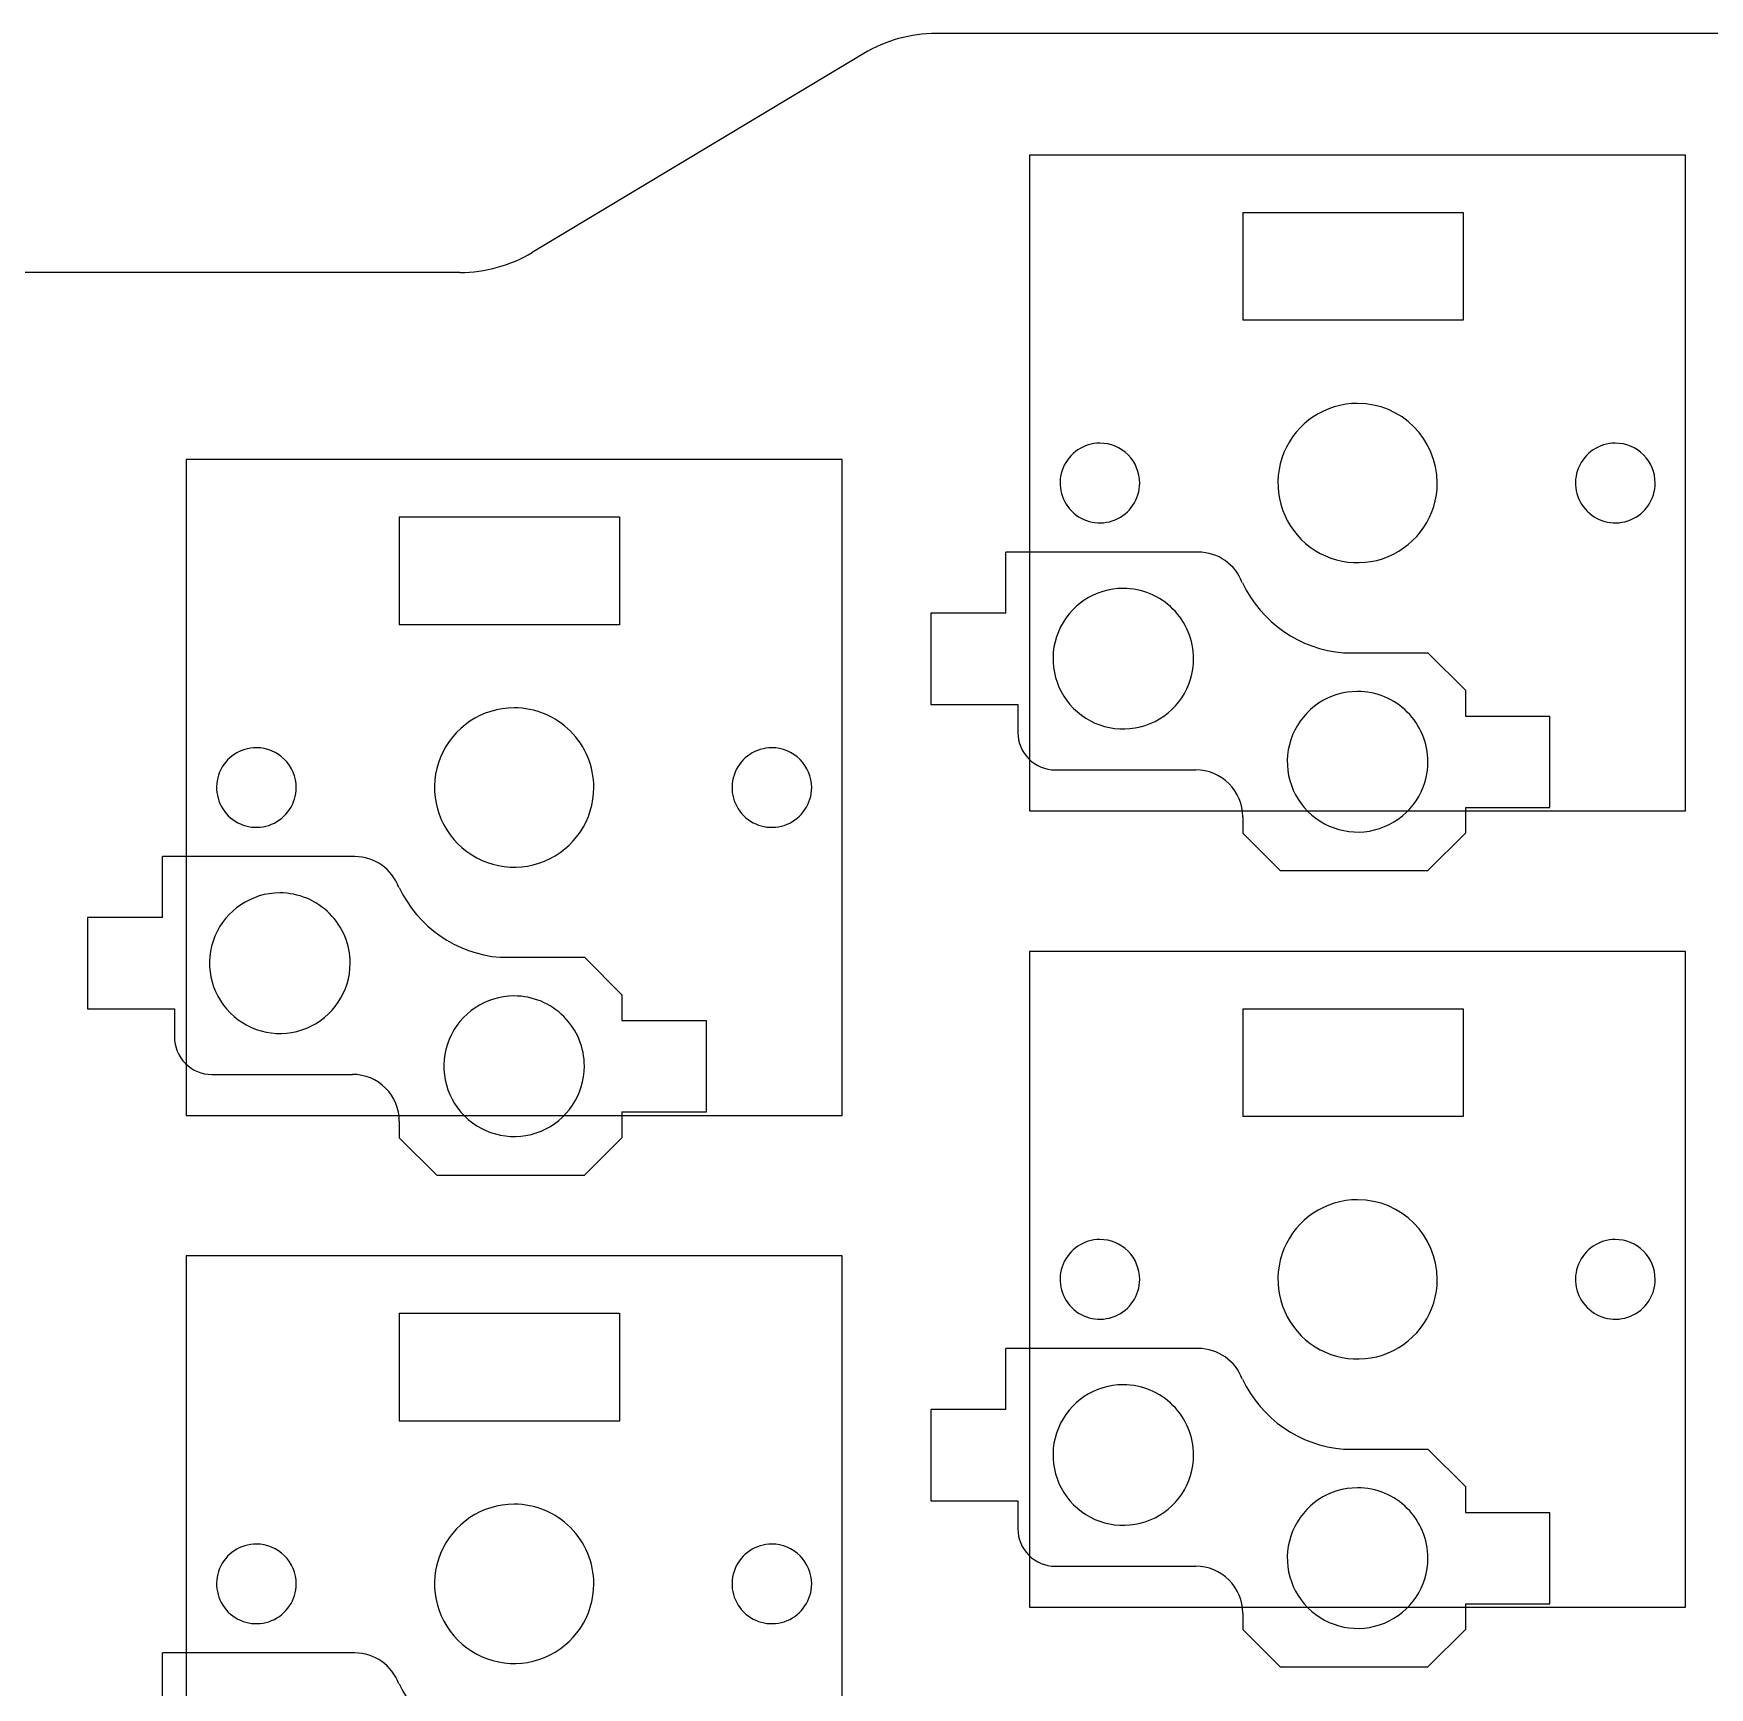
# Model space of a CAD drawing. Header units: millimetres. Extents: x 0 to 277, y 107 to 297.
# Drawn here: x 169.68 to 205.45, y 220.61 to 255.91 of the extents above; entities that cross this region are included whole.
import ezdxf

# ---------------------------------------------------------------- set-up
doc = ezdxf.new("R2010")
doc.units = ezdxf.units.MM
doc.layers.add('Layer_1', color=7, linetype='CONTINUOUS')

msp = doc.modelspace()

# ---------------------------------------------------------------- linework, layer by layer
at = {"layer": 'Layer_1', "color": 7}
for points in [[(205.9552, 255.9141), (188.9423, 255.9141)], [(187.3988, 255.4866), (180.3239, 251.2415)], [(195.4857, 252.0928), (195.4857, 249.7928)], [(195.4857, 252.0928), (200.1857, 252.0928), (200.1857, 249.7928), (195.4857, 249.7928)], [(178.7804, 250.814), (131.2044, 250.814)], [(177.4857, 245.5928), (177.4857, 243.2928)], [(177.4857, 245.5928), (182.1857, 245.5928), (182.1857, 243.2928), (177.4857, 243.2928)], [(190.4317, 244.1428), (190.4317, 244.8428)], [(194.5357, 244.8428), (190.4317, 244.8428)], [(190.4317, 243.5428), (190.4317, 244.1428)], [(188.8317, 243.5428), (188.8317, 241.5928), (190.6857, 241.5928)], [(190.4317, 243.5428), (188.8317, 243.5428)], [(197.6357, 242.6928), (199.4357, 242.6928)], [(200.2357, 241.8928), (199.4357, 242.6928)], [(200.2357, 241.8928), (200.2357, 241.3428), (202.0397, 241.3428)], [(190.6857, 241.5928), (190.6857, 240.9928)], [(200.2357, 239.3928), (202.0397, 239.3928), (202.0397, 241.3428)], [(191.4857, 240.1928), (194.4857, 240.1928)], [(200.2357, 239.3928), (200.2357, 238.8428)], [(195.4857, 239.1928), (195.4857, 238.8428)], [(196.2857, 238.0428), (195.4857, 238.8428)], [(199.4357, 238.0428), (200.2357, 238.8428)], [(172.4317, 237.6428), (172.4317, 238.3428)], [(176.5357, 238.3428), (172.4317, 238.3428)], [(196.2857, 238.0428), (199.4357, 238.0428)], [(172.4317, 237.0428), (172.4317, 237.6428)], [(170.8317, 237.0428), (170.8317, 235.0928), (172.6857, 235.0928)], [(172.4317, 237.0428), (170.8317, 237.0428)], [(179.6357, 236.1928), (181.4357, 236.1928)], [(182.2357, 235.3928), (181.4357, 236.1928)], [(182.2357, 235.3928), (182.2357, 234.8428), (184.0397, 234.8428)], [(172.6857, 235.0928), (172.6857, 234.4928)], [(195.4857, 235.0928), (195.4857, 232.7928)], [(195.4857, 235.0928), (200.1857, 235.0928), (200.1857, 232.7928), (195.4857, 232.7928)], [(182.2357, 232.8928), (184.0397, 232.8928), (184.0397, 234.8428)], [(173.4857, 233.6928), (176.4857, 233.6928)], [(182.2357, 232.8928), (182.2357, 232.3428)], [(177.4857, 232.6928), (177.4857, 232.3428)], [(178.2857, 231.5428), (177.4857, 232.3428)], [(181.4357, 231.5428), (182.2357, 232.3428)], [(178.2857, 231.5428), (181.4357, 231.5428)], [(177.4857, 228.5928), (177.4857, 226.2928)], [(177.4857, 228.5928), (182.1857, 228.5928), (182.1857, 226.2928), (177.4857, 226.2928)], [(190.4317, 227.1428), (190.4317, 227.8428)], [(194.5357, 227.8428), (190.4317, 227.8428)], [(190.4317, 226.5428), (190.4317, 227.1428)], [(188.8317, 226.5428), (188.8317, 224.5928), (190.6857, 224.5928)], [(190.4317, 226.5428), (188.8317, 226.5428)], [(197.6357, 225.6928), (199.4357, 225.6928)], [(200.2357, 224.8928), (199.4357, 225.6928)], [(200.2357, 224.8928), (200.2357, 224.3428), (202.0397, 224.3428)], [(190.6857, 224.5928), (190.6857, 223.9928)], [(200.2357, 222.3928), (202.0397, 222.3928), (202.0397, 224.3428)], [(191.4857, 223.1928), (194.4857, 223.1928)], [(195.4857, 222.1928), (195.4857, 221.8428)], [(200.2357, 222.3928), (200.2357, 221.8428)], [(196.2857, 221.0428), (195.4857, 221.8428)], [(199.4357, 221.0428), (200.2357, 221.8428)], [(172.4317, 220.6428), (172.4317, 221.3428)], [(176.5357, 221.3428), (172.4317, 221.3428)], [(196.2857, 221.0428), (199.4357, 221.0428)], [(172.4317, 220.0428), (172.4317, 220.6428)]]:
    msp.add_lwpolyline(points, dxfattribs=at)
for points in [[(204.9357, 253.3178), (190.9357, 253.3178), (190.9357, 239.3178), (204.9357, 239.3178)], [(197.9357, 248.017799)], [(197.9357, 248.017799)], [(197.9357, 248.017799)], [(192.4357, 247.167799)], [(192.4357, 247.167799)], [(192.4357, 247.167799)], [(203.4357, 247.167799)], [(203.4357, 247.167799)], [(203.4357, 247.167799)], [(186.9357, 246.8178), (172.9357, 246.8178), (172.9357, 232.8178), (186.9357, 232.8178)], [(192.9357, 244.067799)], [(192.9357, 244.067799)], [(192.9357, 244.067799)], [(197.9357, 241.867802)], [(197.9357, 241.867802)], [(197.9357, 241.867802)], [(179.9357, 241.517799)], [(179.9357, 241.517799)], [(179.9357, 241.517799)], [(174.4357, 240.667799)], [(174.4357, 240.667799)], [(174.4357, 240.667799)], [(185.4357, 240.667799)], [(185.4357, 240.667799)], [(185.4357, 240.667799)], [(174.9357, 237.567799)], [(174.9357, 237.567799)], [(174.9357, 237.567799)], [(204.9357, 236.3178), (190.9357, 236.3178), (190.9357, 222.3178), (204.9357, 222.3178)], [(179.9357, 235.367802)], [(179.9357, 235.367802)], [(179.9357, 235.367802)], [(197.9357, 231.017799)], [(197.9357, 231.017799)], [(197.9357, 231.017799)], [(192.4357, 230.167799)], [(192.4357, 230.167799)], [(192.4357, 230.167799)], [(203.4357, 230.167799)], [(203.4357, 230.167799)], [(203.4357, 230.167799)], [(186.9357, 229.8178), (172.9357, 229.8178), (172.9357, 215.8178), (186.9357, 215.8178)], [(192.9357, 227.067799)], [(192.9357, 227.067799)], [(192.9357, 227.067799)], [(197.9357, 224.867802)], [(197.9357, 224.867802)], [(197.9357, 224.867802)], [(179.9357, 224.517799)], [(179.9357, 224.517799)], [(179.9357, 224.517799)], [(174.4357, 223.667799)], [(174.4357, 223.667799)], [(174.4357, 223.667799)], [(185.4357, 223.667799)], [(185.4357, 223.667799)], [(185.4357, 223.667799)]]:
    msp.add_lwpolyline(points, close=True, dxfattribs=at)
for points in [[(188.9423, 255.9141), (188.398566, 255.914109), (187.865052, 255.766343), (187.3988, 255.4866)], [(178.7804, 250.814), (179.324134, 250.813991), (179.857648, 250.961757), (180.3239, 251.2415)], [(197.9357, 248.017799), (197.248114, 248.017799), (196.628232, 247.603607), (196.365105, 246.968361)], [(197.9357, 248.017799), (197.248114, 248.017799), (196.628232, 247.603607), (196.365105, 246.968361)], [(197.9357, 248.017799), (197.248114, 248.017799), (196.628232, 247.603607), (196.365105, 246.968361)], [(199.6357, 246.317799), (199.6357, 247.256683), (198.874584, 248.017799), (197.9357, 248.017799)], [(199.6357, 246.317799), (199.6357, 247.256683), (198.874584, 248.017799), (197.9357, 248.017799)], [(199.6357, 246.317799), (199.6357, 247.256683), (198.874584, 248.017799), (197.9357, 248.017799)], [(192.4357, 247.167799), (192.091907, 247.167799), (191.781966, 246.960703), (191.650402, 246.64308)], [(192.4357, 247.167799), (192.091907, 247.167799), (191.781966, 246.960703), (191.650402, 246.64308)], [(192.4357, 247.167799), (192.091907, 247.167799), (191.781966, 246.960703), (191.650402, 246.64308)], [(193.036741, 246.91884), (192.877335, 247.078246), (192.661134, 247.167799), (192.4357, 247.167799)], [(193.036741, 246.91884), (192.877335, 247.078246), (192.661134, 247.167799), (192.4357, 247.167799)], [(193.036741, 246.91884), (192.877335, 247.078246), (192.661134, 247.167799), (192.4357, 247.167799)], [(203.4357, 247.167799), (203.091907, 247.167799), (202.781966, 246.960703), (202.650402, 246.64308)], [(203.4357, 247.167799), (203.091907, 247.167799), (202.781966, 246.960703), (202.650402, 246.64308)], [(203.4357, 247.167799), (203.091907, 247.167799), (202.781966, 246.960703), (202.650402, 246.64308)], [(204.036741, 246.91884), (203.877335, 247.078246), (203.661134, 247.167799), (203.4357, 247.167799)], [(204.036741, 246.91884), (203.877335, 247.078246), (203.661134, 247.167799), (203.4357, 247.167799)], [(204.036741, 246.91884), (203.877335, 247.078246), (203.661134, 247.167799), (203.4357, 247.167799)], [(193.2857, 246.317799), (193.2857, 246.543233), (193.196147, 246.759434), (193.036741, 246.91884)], [(193.2857, 246.317799), (193.2857, 246.543233), (193.196147, 246.759434), (193.036741, 246.91884)], [(193.2857, 246.317799), (193.2857, 246.543233), (193.196147, 246.759434), (193.036741, 246.91884)], [(196.365105, 246.968361), (196.101977, 246.333114), (196.247422, 245.601914), (196.733618, 245.115717)], [(196.365105, 246.968361), (196.101977, 246.333114), (196.247422, 245.601914), (196.733618, 245.115717)], [(196.365105, 246.968361), (196.101977, 246.333114), (196.247422, 245.601914), (196.733618, 245.115717)], [(204.2857, 246.317799), (204.2857, 246.543233), (204.196147, 246.759434), (204.036741, 246.91884)], [(204.2857, 246.317799), (204.2857, 246.543233), (204.196147, 246.759434), (204.036741, 246.91884)], [(204.2857, 246.317799), (204.2857, 246.543233), (204.196147, 246.759434), (204.036741, 246.91884)], [(191.650402, 246.64308), (191.518839, 246.325457), (191.591561, 245.959857), (191.834659, 245.716758)], [(191.650402, 246.64308), (191.518839, 246.325457), (191.591561, 245.959857), (191.834659, 245.716758)], [(191.650402, 246.64308), (191.518839, 246.325457), (191.591561, 245.959857), (191.834659, 245.716758)], [(202.650402, 246.64308), (202.518839, 246.325457), (202.591561, 245.959857), (202.834659, 245.716758)], [(202.650402, 246.64308), (202.518839, 246.325457), (202.591561, 245.959857), (202.834659, 245.716758)], [(202.650402, 246.64308), (202.518839, 246.325457), (202.591561, 245.959857), (202.834659, 245.716758)], [(192.760981, 245.532501), (193.078604, 245.664065), (193.2857, 245.974006), (193.2857, 246.317799)], [(192.760981, 245.532501), (193.078604, 245.664065), (193.2857, 245.974006), (193.2857, 246.317799)], [(192.760981, 245.532501), (193.078604, 245.664065), (193.2857, 245.974006), (193.2857, 246.317799)], [(198.586262, 244.747204), (199.221508, 245.010331), (199.6357, 245.630213), (199.6357, 246.317799)], [(198.586262, 244.747204), (199.221508, 245.010331), (199.6357, 245.630213), (199.6357, 246.317799)], [(198.586262, 244.747204), (199.221508, 245.010331), (199.6357, 245.630213), (199.6357, 246.317799)], [(203.760981, 245.532501), (204.078604, 245.664065), (204.2857, 245.974006), (204.2857, 246.317799)], [(203.760981, 245.532501), (204.078604, 245.664065), (204.2857, 245.974006), (204.2857, 246.317799)], [(203.760981, 245.532501), (204.078604, 245.664065), (204.2857, 245.974006), (204.2857, 246.317799)], [(191.834659, 245.716758), (192.077758, 245.47366), (192.443358, 245.400938), (192.760981, 245.532501)], [(191.834659, 245.716758), (192.077758, 245.47366), (192.443358, 245.400938), (192.760981, 245.532501)], [(191.834659, 245.716758), (192.077758, 245.47366), (192.443358, 245.400938), (192.760981, 245.532501)], [(202.834659, 245.716758), (203.077758, 245.47366), (203.443358, 245.400938), (203.760981, 245.532501)], [(202.834659, 245.716758), (203.077758, 245.47366), (203.443358, 245.400938), (203.760981, 245.532501)], [(202.834659, 245.716758), (203.077758, 245.47366), (203.443358, 245.400938), (203.760981, 245.532501)], [(196.733618, 245.115717), (197.219815, 244.629521), (197.951015, 244.484076), (198.586262, 244.747204)], [(196.733618, 245.115717), (197.219815, 244.629521), (197.951015, 244.484076), (198.586262, 244.747204)], [(196.733618, 245.115717), (197.219815, 244.629521), (197.951015, 244.484076), (198.586262, 244.747204)], [(195.4754, 244.1848), (195.331621, 244.579856), (194.956106, 244.8428), (194.5357, 244.8428)], [(192.9357, 244.067799), (192.329007, 244.067799), (191.782052, 243.702336), (191.549881, 243.141824)], [(192.9357, 244.067799), (192.329007, 244.067799), (191.782052, 243.702336), (191.549881, 243.141824)], [(192.9357, 244.067799), (192.329007, 244.067799), (191.782052, 243.702336), (191.549881, 243.141824)], [(193.99636, 243.628459), (193.715056, 243.909764), (193.333525, 244.067799), (192.9357, 244.067799)], [(193.99636, 243.628459), (193.715056, 243.909764), (193.333525, 244.067799), (192.9357, 244.067799)], [(193.99636, 243.628459), (193.715056, 243.909764), (193.333525, 244.067799), (192.9357, 244.067799)], [(195.4803, 244.1848), (195.881327, 243.338712), (196.70259, 242.770221), (197.6357, 242.6928)], [(194.4357, 242.567799), (194.4357, 242.965624), (194.277665, 243.347155), (193.99636, 243.628459)], [(194.4357, 242.567799), (194.4357, 242.965624), (194.277665, 243.347155), (193.99636, 243.628459)], [(194.4357, 242.567799), (194.4357, 242.965624), (194.277665, 243.347155), (193.99636, 243.628459)], [(191.549881, 243.141824), (191.317709, 242.581313), (191.446043, 241.936136), (191.87504, 241.507139)], [(191.549881, 243.141824), (191.317709, 242.581313), (191.446043, 241.936136), (191.87504, 241.507139)], [(191.549881, 243.141824), (191.317709, 242.581313), (191.446043, 241.936136), (191.87504, 241.507139)], [(193.509725, 241.18198), (194.070237, 241.414151), (194.4357, 241.961106), (194.4357, 242.567799)], [(193.509725, 241.18198), (194.070237, 241.414151), (194.4357, 241.961106), (194.4357, 242.567799)], [(193.509725, 241.18198), (194.070237, 241.414151), (194.4357, 241.961106), (194.4357, 242.567799)], [(197.9357, 241.867802), (197.329007, 241.867802), (196.782052, 241.502339), (196.549881, 240.941827)], [(197.9357, 241.867802), (197.329007, 241.867802), (196.782052, 241.502339), (196.549881, 240.941827)], [(197.9357, 241.867802), (197.329007, 241.867802), (196.782052, 241.502339), (196.549881, 240.941827)], [(198.99636, 241.428462), (198.715056, 241.709767), (198.333525, 241.867802), (197.9357, 241.867802)], [(198.99636, 241.428462), (198.715056, 241.709767), (198.333525, 241.867802), (197.9357, 241.867802)], [(198.99636, 241.428462), (198.715056, 241.709767), (198.333525, 241.867802), (197.9357, 241.867802)], [(179.9357, 241.517799), (179.248114, 241.517799), (178.628232, 241.103607), (178.365105, 240.468361)], [(179.9357, 241.517799), (179.248114, 241.517799), (178.628232, 241.103607), (178.365105, 240.468361)], [(179.9357, 241.517799), (179.248114, 241.517799), (178.628232, 241.103607), (178.365105, 240.468361)], [(181.137782, 241.019881), (180.81897, 241.338692), (180.386568, 241.517799), (179.9357, 241.517799)], [(181.137782, 241.019881), (180.81897, 241.338692), (180.386568, 241.517799), (179.9357, 241.517799)], [(181.137782, 241.019881), (180.81897, 241.338692), (180.386568, 241.517799), (179.9357, 241.517799)], [(191.87504, 241.507139), (192.304037, 241.078142), (192.949214, 240.949808), (193.509725, 241.18198)], [(191.87504, 241.507139), (192.304037, 241.078142), (192.949214, 240.949808), (193.509725, 241.18198)], [(191.87504, 241.507139), (192.304037, 241.078142), (192.949214, 240.949808), (193.509725, 241.18198)], [(199.4357, 240.367802), (199.4357, 240.765627), (199.277665, 241.147158), (198.99636, 241.428462)], [(199.4357, 240.367802), (199.4357, 240.765627), (199.277665, 241.147158), (198.99636, 241.428462)], [(199.4357, 240.367802), (199.4357, 240.765627), (199.277665, 241.147158), (198.99636, 241.428462)], [(181.6357, 239.817799), (181.6357, 240.268667), (181.456593, 240.701069), (181.137782, 241.019881)], [(181.6357, 239.817799), (181.6357, 240.268667), (181.456593, 240.701069), (181.137782, 241.019881)], [(181.6357, 239.817799), (181.6357, 240.268667), (181.456593, 240.701069), (181.137782, 241.019881)], [(190.6857, 240.9928), (190.6857, 240.780627), (190.769985, 240.577144), (190.920015, 240.427115)], [(196.549881, 240.941827), (196.317709, 240.381316), (196.446043, 239.736139), (196.87504, 239.307142)], [(196.549881, 240.941827), (196.317709, 240.381316), (196.446043, 239.736139), (196.87504, 239.307142)], [(196.549881, 240.941827), (196.317709, 240.381316), (196.446043, 239.736139), (196.87504, 239.307142)], [(174.4357, 240.667799), (174.091907, 240.667799), (173.781966, 240.460703), (173.650402, 240.14308)], [(174.4357, 240.667799), (174.091907, 240.667799), (173.781966, 240.460703), (173.650402, 240.14308)], [(174.4357, 240.667799), (174.091907, 240.667799), (173.781966, 240.460703), (173.650402, 240.14308)], [(175.036741, 240.41884), (174.877335, 240.578246), (174.661134, 240.667799), (174.4357, 240.667799)], [(175.036741, 240.41884), (174.877335, 240.578246), (174.661134, 240.667799), (174.4357, 240.667799)], [(175.036741, 240.41884), (174.877335, 240.578246), (174.661134, 240.667799), (174.4357, 240.667799)], [(175.2857, 239.817799), (175.2857, 240.043233), (175.196147, 240.259434), (175.036741, 240.41884)], [(175.2857, 239.817799), (175.2857, 240.043233), (175.196147, 240.259434), (175.036741, 240.41884)], [(175.2857, 239.817799), (175.2857, 240.043233), (175.196147, 240.259434), (175.036741, 240.41884)], [(178.365105, 240.468361), (178.101977, 239.833114), (178.247422, 239.101914), (178.733618, 238.615717)], [(178.365105, 240.468361), (178.101977, 239.833114), (178.247422, 239.101914), (178.733618, 238.615717)], [(178.365105, 240.468361), (178.101977, 239.833114), (178.247422, 239.101914), (178.733618, 238.615717)], [(185.4357, 240.667799), (185.091907, 240.667799), (184.781966, 240.460703), (184.650402, 240.14308)], [(185.4357, 240.667799), (185.091907, 240.667799), (184.781966, 240.460703), (184.650402, 240.14308)], [(185.4357, 240.667799), (185.091907, 240.667799), (184.781966, 240.460703), (184.650402, 240.14308)], [(186.036741, 240.41884), (185.877335, 240.578246), (185.661134, 240.667799), (185.4357, 240.667799)], [(186.036741, 240.41884), (185.877335, 240.578246), (185.661134, 240.667799), (185.4357, 240.667799)], [(186.036741, 240.41884), (185.877335, 240.578246), (185.661134, 240.667799), (185.4357, 240.667799)], [(186.2857, 239.817799), (186.2857, 240.043233), (186.196147, 240.259434), (186.036741, 240.41884)], [(186.2857, 239.817799), (186.2857, 240.043233), (186.196147, 240.259434), (186.036741, 240.41884)], [(186.2857, 239.817799), (186.2857, 240.043233), (186.196147, 240.259434), (186.036741, 240.41884)], [(190.920015, 240.427115), (191.070044, 240.277085), (191.273527, 240.1928), (191.4857, 240.1928)], [(198.509725, 238.981983), (199.070237, 239.214154), (199.4357, 239.761109), (199.4357, 240.367802)], [(198.509725, 238.981983), (199.070237, 239.214154), (199.4357, 239.761109), (199.4357, 240.367802)], [(198.509725, 238.981983), (199.070237, 239.214154), (199.4357, 239.761109), (199.4357, 240.367802)], [(173.650402, 240.14308), (173.518839, 239.825457), (173.591561, 239.459857), (173.834659, 239.216758)], [(173.650402, 240.14308), (173.518839, 239.825457), (173.591561, 239.459857), (173.834659, 239.216758)], [(173.650402, 240.14308), (173.518839, 239.825457), (173.591561, 239.459857), (173.834659, 239.216758)], [(184.650402, 240.14308), (184.518839, 239.825457), (184.591561, 239.459857), (184.834659, 239.216758)], [(184.650402, 240.14308), (184.518839, 239.825457), (184.591561, 239.459857), (184.834659, 239.216758)], [(184.650402, 240.14308), (184.518839, 239.825457), (184.591561, 239.459857), (184.834659, 239.216758)], [(195.192807, 239.899907), (195.00527, 240.087443), (194.750916, 240.1928), (194.4857, 240.1928)], [(174.760981, 239.032501), (175.078604, 239.164065), (175.2857, 239.474006), (175.2857, 239.817799)], [(174.760981, 239.032501), (175.078604, 239.164065), (175.2857, 239.474006), (175.2857, 239.817799)], [(174.760981, 239.032501), (175.078604, 239.164065), (175.2857, 239.474006), (175.2857, 239.817799)], [(180.586262, 238.247204), (181.221508, 238.510331), (181.6357, 239.130213), (181.6357, 239.817799)], [(180.586262, 238.247204), (181.221508, 238.510331), (181.6357, 239.130213), (181.6357, 239.817799)], [(180.586262, 238.247204), (181.221508, 238.510331), (181.6357, 239.130213), (181.6357, 239.817799)], [(185.760981, 239.032501), (186.078604, 239.164065), (186.2857, 239.474006), (186.2857, 239.817799)], [(185.760981, 239.032501), (186.078604, 239.164065), (186.2857, 239.474006), (186.2857, 239.817799)], [(185.760981, 239.032501), (186.078604, 239.164065), (186.2857, 239.474006), (186.2857, 239.817799)], [(195.4857, 239.1928), (195.4857, 239.458016), (195.380343, 239.71237), (195.192807, 239.899907)], [(196.87504, 239.307142), (197.304037, 238.878145), (197.949214, 238.749811), (198.509725, 238.981983)], [(196.87504, 239.307142), (197.304037, 238.878145), (197.949214, 238.749811), (198.509725, 238.981983)], [(196.87504, 239.307142), (197.304037, 238.878145), (197.949214, 238.749811), (198.509725, 238.981983)], [(173.834659, 239.216758), (174.077758, 238.97366), (174.443358, 238.900938), (174.760981, 239.032501)], [(173.834659, 239.216758), (174.077758, 238.97366), (174.443358, 238.900938), (174.760981, 239.032501)], [(173.834659, 239.216758), (174.077758, 238.97366), (174.443358, 238.900938), (174.760981, 239.032501)], [(184.834659, 239.216758), (185.077758, 238.97366), (185.443358, 238.900938), (185.760981, 239.032501)], [(184.834659, 239.216758), (185.077758, 238.97366), (185.443358, 238.900938), (185.760981, 239.032501)], [(184.834659, 239.216758), (185.077758, 238.97366), (185.443358, 238.900938), (185.760981, 239.032501)], [(178.733618, 238.615717), (179.219815, 238.129521), (179.951015, 237.984076), (180.586262, 238.247204)], [(178.733618, 238.615717), (179.219815, 238.129521), (179.951015, 237.984076), (180.586262, 238.247204)], [(178.733618, 238.615717), (179.219815, 238.129521), (179.951015, 237.984076), (180.586262, 238.247204)], [(177.4754, 237.6848), (177.331621, 238.079856), (176.956106, 238.3428), (176.5357, 238.3428)], [(174.9357, 237.567799), (174.329007, 237.567799), (173.782052, 237.202336), (173.549881, 236.641824)], [(174.9357, 237.567799), (174.329007, 237.567799), (173.782052, 237.202336), (173.549881, 236.641824)], [(174.9357, 237.567799), (174.329007, 237.567799), (173.782052, 237.202336), (173.549881, 236.641824)], [(175.99636, 237.128459), (175.715056, 237.409764), (175.333525, 237.567799), (174.9357, 237.567799)], [(175.99636, 237.128459), (175.715056, 237.409764), (175.333525, 237.567799), (174.9357, 237.567799)], [(175.99636, 237.128459), (175.715056, 237.409764), (175.333525, 237.567799), (174.9357, 237.567799)], [(177.4803, 237.6848), (177.881327, 236.838712), (178.70259, 236.270221), (179.6357, 236.1928)], [(176.4357, 236.067799), (176.4357, 236.465624), (176.277665, 236.847155), (175.99636, 237.128459)], [(176.4357, 236.067799), (176.4357, 236.465624), (176.277665, 236.847155), (175.99636, 237.128459)], [(176.4357, 236.067799), (176.4357, 236.465624), (176.277665, 236.847155), (175.99636, 237.128459)], [(173.549881, 236.641824), (173.317709, 236.081313), (173.446043, 235.436136), (173.87504, 235.007139)], [(173.549881, 236.641824), (173.317709, 236.081313), (173.446043, 235.436136), (173.87504, 235.007139)], [(173.549881, 236.641824), (173.317709, 236.081313), (173.446043, 235.436136), (173.87504, 235.007139)], [(175.509725, 234.68198), (176.070237, 234.914151), (176.4357, 235.461106), (176.4357, 236.067799)], [(175.509725, 234.68198), (176.070237, 234.914151), (176.4357, 235.461106), (176.4357, 236.067799)], [(175.509725, 234.68198), (176.070237, 234.914151), (176.4357, 235.461106), (176.4357, 236.067799)], [(179.9357, 235.367802), (179.329007, 235.367802), (178.782052, 235.002339), (178.549881, 234.441827)], [(179.9357, 235.367802), (179.329007, 235.367802), (178.782052, 235.002339), (178.549881, 234.441827)], [(179.9357, 235.367802), (179.329007, 235.367802), (178.782052, 235.002339), (178.549881, 234.441827)], [(180.99636, 234.928462), (180.715056, 235.209767), (180.333525, 235.367802), (179.9357, 235.367802)], [(180.99636, 234.928462), (180.715056, 235.209767), (180.333525, 235.367802), (179.9357, 235.367802)], [(180.99636, 234.928462), (180.715056, 235.209767), (180.333525, 235.367802), (179.9357, 235.367802)], [(173.87504, 235.007139), (174.304037, 234.578142), (174.949214, 234.449808), (175.509725, 234.68198)], [(173.87504, 235.007139), (174.304037, 234.578142), (174.949214, 234.449808), (175.509725, 234.68198)], [(173.87504, 235.007139), (174.304037, 234.578142), (174.949214, 234.449808), (175.509725, 234.68198)], [(181.4357, 233.867802), (181.4357, 234.265627), (181.277665, 234.647158), (180.99636, 234.928462)], [(181.4357, 233.867802), (181.4357, 234.265627), (181.277665, 234.647158), (180.99636, 234.928462)], [(181.4357, 233.867802), (181.4357, 234.265627), (181.277665, 234.647158), (180.99636, 234.928462)], [(172.6857, 234.4928), (172.6857, 234.280627), (172.769985, 234.077144), (172.920015, 233.927115)], [(178.549881, 234.441827), (178.317709, 233.881316), (178.446043, 233.236139), (178.87504, 232.807142)], [(178.549881, 234.441827), (178.317709, 233.881316), (178.446043, 233.236139), (178.87504, 232.807142)], [(178.549881, 234.441827), (178.317709, 233.881316), (178.446043, 233.236139), (178.87504, 232.807142)], [(172.920015, 233.927115), (173.070044, 233.777085), (173.273527, 233.6928), (173.4857, 233.6928)], [(177.192807, 233.399907), (177.00527, 233.587443), (176.750916, 233.6928), (176.4857, 233.6928)], [(180.509725, 232.481983), (181.070237, 232.714154), (181.4357, 233.261109), (181.4357, 233.867802)], [(180.509725, 232.481983), (181.070237, 232.714154), (181.4357, 233.261109), (181.4357, 233.867802)], [(180.509725, 232.481983), (181.070237, 232.714154), (181.4357, 233.261109), (181.4357, 233.867802)], [(177.4857, 232.6928), (177.4857, 232.958016), (177.380343, 233.21237), (177.192807, 233.399907)], [(178.87504, 232.807142), (179.304037, 232.378145), (179.949214, 232.249811), (180.509725, 232.481983)], [(178.87504, 232.807142), (179.304037, 232.378145), (179.949214, 232.249811), (180.509725, 232.481983)], [(178.87504, 232.807142), (179.304037, 232.378145), (179.949214, 232.249811), (180.509725, 232.481983)], [(197.9357, 231.017799), (197.248114, 231.017799), (196.628232, 230.603607), (196.365105, 229.968361)], [(197.9357, 231.017799), (197.248114, 231.017799), (196.628232, 230.603607), (196.365105, 229.968361)], [(197.9357, 231.017799), (197.248114, 231.017799), (196.628232, 230.603607), (196.365105, 229.968361)], [(199.6357, 229.317799), (199.6357, 230.256683), (198.874584, 231.017799), (197.9357, 231.017799)], [(199.6357, 229.317799), (199.6357, 230.256683), (198.874584, 231.017799), (197.9357, 231.017799)], [(199.6357, 229.317799), (199.6357, 230.256683), (198.874584, 231.017799), (197.9357, 231.017799)], [(192.4357, 230.167799), (192.091907, 230.167799), (191.781966, 229.960703), (191.650402, 229.64308)], [(192.4357, 230.167799), (192.091907, 230.167799), (191.781966, 229.960703), (191.650402, 229.64308)], [(192.4357, 230.167799), (192.091907, 230.167799), (191.781966, 229.960703), (191.650402, 229.64308)], [(193.036741, 229.91884), (192.877335, 230.078246), (192.661134, 230.167799), (192.4357, 230.167799)], [(193.036741, 229.91884), (192.877335, 230.078246), (192.661134, 230.167799), (192.4357, 230.167799)], [(193.036741, 229.91884), (192.877335, 230.078246), (192.661134, 230.167799), (192.4357, 230.167799)], [(203.4357, 230.167799), (203.091907, 230.167799), (202.781966, 229.960703), (202.650402, 229.64308)], [(203.4357, 230.167799), (203.091907, 230.167799), (202.781966, 229.960703), (202.650402, 229.64308)], [(203.4357, 230.167799), (203.091907, 230.167799), (202.781966, 229.960703), (202.650402, 229.64308)], [(204.036741, 229.91884), (203.877335, 230.078246), (203.661134, 230.167799), (203.4357, 230.167799)], [(204.036741, 229.91884), (203.877335, 230.078246), (203.661134, 230.167799), (203.4357, 230.167799)], [(204.036741, 229.91884), (203.877335, 230.078246), (203.661134, 230.167799), (203.4357, 230.167799)], [(191.650402, 229.64308), (191.518839, 229.325457), (191.591561, 228.959857), (191.834659, 228.716758)], [(191.650402, 229.64308), (191.518839, 229.325457), (191.591561, 228.959857), (191.834659, 228.716758)], [(191.650402, 229.64308), (191.518839, 229.325457), (191.591561, 228.959857), (191.834659, 228.716758)], [(193.2857, 229.317799), (193.2857, 229.543233), (193.196147, 229.759434), (193.036741, 229.91884)], [(193.2857, 229.317799), (193.2857, 229.543233), (193.196147, 229.759434), (193.036741, 229.91884)], [(193.2857, 229.317799), (193.2857, 229.543233), (193.196147, 229.759434), (193.036741, 229.91884)], [(196.365105, 229.968361), (196.101977, 229.333114), (196.247422, 228.601914), (196.733618, 228.115717)], [(196.365105, 229.968361), (196.101977, 229.333114), (196.247422, 228.601914), (196.733618, 228.115717)], [(196.365105, 229.968361), (196.101977, 229.333114), (196.247422, 228.601914), (196.733618, 228.115717)], [(202.650402, 229.64308), (202.518839, 229.325457), (202.591561, 228.959857), (202.834659, 228.716758)], [(202.650402, 229.64308), (202.518839, 229.325457), (202.591561, 228.959857), (202.834659, 228.716758)], [(202.650402, 229.64308), (202.518839, 229.325457), (202.591561, 228.959857), (202.834659, 228.716758)], [(204.2857, 229.317799), (204.2857, 229.543233), (204.196147, 229.759434), (204.036741, 229.91884)], [(204.2857, 229.317799), (204.2857, 229.543233), (204.196147, 229.759434), (204.036741, 229.91884)], [(204.2857, 229.317799), (204.2857, 229.543233), (204.196147, 229.759434), (204.036741, 229.91884)], [(192.760981, 228.532501), (193.078604, 228.664065), (193.2857, 228.974006), (193.2857, 229.317799)], [(192.760981, 228.532501), (193.078604, 228.664065), (193.2857, 228.974006), (193.2857, 229.317799)], [(192.760981, 228.532501), (193.078604, 228.664065), (193.2857, 228.974006), (193.2857, 229.317799)], [(198.586262, 227.747204), (199.221508, 228.010331), (199.6357, 228.630213), (199.6357, 229.317799)], [(198.586262, 227.747204), (199.221508, 228.010331), (199.6357, 228.630213), (199.6357, 229.317799)], [(198.586262, 227.747204), (199.221508, 228.010331), (199.6357, 228.630213), (199.6357, 229.317799)], [(203.760981, 228.532501), (204.078604, 228.664065), (204.2857, 228.974006), (204.2857, 229.317799)], [(203.760981, 228.532501), (204.078604, 228.664065), (204.2857, 228.974006), (204.2857, 229.317799)], [(203.760981, 228.532501), (204.078604, 228.664065), (204.2857, 228.974006), (204.2857, 229.317799)], [(191.834659, 228.716758), (192.077758, 228.47366), (192.443358, 228.400938), (192.760981, 228.532501)], [(191.834659, 228.716758), (192.077758, 228.47366), (192.443358, 228.400938), (192.760981, 228.532501)], [(191.834659, 228.716758), (192.077758, 228.47366), (192.443358, 228.400938), (192.760981, 228.532501)], [(202.834659, 228.716758), (203.077758, 228.47366), (203.443358, 228.400938), (203.760981, 228.532501)], [(202.834659, 228.716758), (203.077758, 228.47366), (203.443358, 228.400938), (203.760981, 228.532501)], [(202.834659, 228.716758), (203.077758, 228.47366), (203.443358, 228.400938), (203.760981, 228.532501)], [(195.4754, 227.1848), (195.331621, 227.579856), (194.956106, 227.8428), (194.5357, 227.8428)], [(196.733618, 228.115717), (197.219815, 227.629521), (197.951015, 227.484076), (198.586262, 227.747204)], [(196.733618, 228.115717), (197.219815, 227.629521), (197.951015, 227.484076), (198.586262, 227.747204)], [(196.733618, 228.115717), (197.219815, 227.629521), (197.951015, 227.484076), (198.586262, 227.747204)], [(195.4803, 227.1848), (195.881327, 226.338712), (196.70259, 225.770221), (197.6357, 225.6928)], [(192.9357, 227.067799), (192.329007, 227.067799), (191.782052, 226.702336), (191.549881, 226.141824)], [(192.9357, 227.067799), (192.329007, 227.067799), (191.782052, 226.702336), (191.549881, 226.141824)], [(192.9357, 227.067799), (192.329007, 227.067799), (191.782052, 226.702336), (191.549881, 226.141824)], [(193.99636, 226.628459), (193.715056, 226.909764), (193.333525, 227.067799), (192.9357, 227.067799)], [(193.99636, 226.628459), (193.715056, 226.909764), (193.333525, 227.067799), (192.9357, 227.067799)], [(193.99636, 226.628459), (193.715056, 226.909764), (193.333525, 227.067799), (192.9357, 227.067799)], [(194.4357, 225.567799), (194.4357, 225.965624), (194.277665, 226.347155), (193.99636, 226.628459)], [(194.4357, 225.567799), (194.4357, 225.965624), (194.277665, 226.347155), (193.99636, 226.628459)], [(194.4357, 225.567799), (194.4357, 225.965624), (194.277665, 226.347155), (193.99636, 226.628459)], [(191.549881, 226.141824), (191.317709, 225.581313), (191.446043, 224.936136), (191.87504, 224.507139)], [(191.549881, 226.141824), (191.317709, 225.581313), (191.446043, 224.936136), (191.87504, 224.507139)], [(191.549881, 226.141824), (191.317709, 225.581313), (191.446043, 224.936136), (191.87504, 224.507139)], [(193.509725, 224.18198), (194.070237, 224.414151), (194.4357, 224.961106), (194.4357, 225.567799)], [(193.509725, 224.18198), (194.070237, 224.414151), (194.4357, 224.961106), (194.4357, 225.567799)], [(193.509725, 224.18198), (194.070237, 224.414151), (194.4357, 224.961106), (194.4357, 225.567799)], [(197.9357, 224.867802), (197.329007, 224.867802), (196.782052, 224.502339), (196.549881, 223.941827)], [(197.9357, 224.867802), (197.329007, 224.867802), (196.782052, 224.502339), (196.549881, 223.941827)], [(197.9357, 224.867802), (197.329007, 224.867802), (196.782052, 224.502339), (196.549881, 223.941827)], [(198.99636, 224.428462), (198.715056, 224.709767), (198.333525, 224.867802), (197.9357, 224.867802)], [(198.99636, 224.428462), (198.715056, 224.709767), (198.333525, 224.867802), (197.9357, 224.867802)], [(198.99636, 224.428462), (198.715056, 224.709767), (198.333525, 224.867802), (197.9357, 224.867802)], [(179.9357, 224.517799), (179.248114, 224.517799), (178.628232, 224.103607), (178.365105, 223.468361)], [(179.9357, 224.517799), (179.248114, 224.517799), (178.628232, 224.103607), (178.365105, 223.468361)], [(179.9357, 224.517799), (179.248114, 224.517799), (178.628232, 224.103607), (178.365105, 223.468361)], [(181.137782, 224.019881), (180.81897, 224.338692), (180.386568, 224.517799), (179.9357, 224.517799)], [(181.137782, 224.019881), (180.81897, 224.338692), (180.386568, 224.517799), (179.9357, 224.517799)], [(181.137782, 224.019881), (180.81897, 224.338692), (180.386568, 224.517799), (179.9357, 224.517799)], [(191.87504, 224.507139), (192.304037, 224.078142), (192.949214, 223.949808), (193.509725, 224.18198)], [(191.87504, 224.507139), (192.304037, 224.078142), (192.949214, 223.949808), (193.509725, 224.18198)], [(191.87504, 224.507139), (192.304037, 224.078142), (192.949214, 223.949808), (193.509725, 224.18198)], [(199.4357, 223.367802), (199.4357, 223.765627), (199.277665, 224.147158), (198.99636, 224.428462)], [(199.4357, 223.367802), (199.4357, 223.765627), (199.277665, 224.147158), (198.99636, 224.428462)], [(199.4357, 223.367802), (199.4357, 223.765627), (199.277665, 224.147158), (198.99636, 224.428462)], [(181.6357, 222.817799), (181.6357, 223.268667), (181.456593, 223.701069), (181.137782, 224.019881)], [(181.6357, 222.817799), (181.6357, 223.268667), (181.456593, 223.701069), (181.137782, 224.019881)], [(181.6357, 222.817799), (181.6357, 223.268667), (181.456593, 223.701069), (181.137782, 224.019881)], [(190.6857, 223.9928), (190.6857, 223.780627), (190.769985, 223.577144), (190.920015, 223.427115)], [(196.549881, 223.941827), (196.317709, 223.381316), (196.446043, 222.736139), (196.87504, 222.307142)], [(196.549881, 223.941827), (196.317709, 223.381316), (196.446043, 222.736139), (196.87504, 222.307142)], [(196.549881, 223.941827), (196.317709, 223.381316), (196.446043, 222.736139), (196.87504, 222.307142)], [(174.4357, 223.667799), (174.091907, 223.667799), (173.781966, 223.460703), (173.650402, 223.14308)], [(174.4357, 223.667799), (174.091907, 223.667799), (173.781966, 223.460703), (173.650402, 223.14308)], [(174.4357, 223.667799), (174.091907, 223.667799), (173.781966, 223.460703), (173.650402, 223.14308)], [(175.036741, 223.41884), (174.877335, 223.578246), (174.661134, 223.667799), (174.4357, 223.667799)], [(175.036741, 223.41884), (174.877335, 223.578246), (174.661134, 223.667799), (174.4357, 223.667799)], [(175.036741, 223.41884), (174.877335, 223.578246), (174.661134, 223.667799), (174.4357, 223.667799)], [(185.4357, 223.667799), (185.091907, 223.667799), (184.781966, 223.460703), (184.650402, 223.14308)], [(185.4357, 223.667799), (185.091907, 223.667799), (184.781966, 223.460703), (184.650402, 223.14308)], [(185.4357, 223.667799), (185.091907, 223.667799), (184.781966, 223.460703), (184.650402, 223.14308)], [(186.036741, 223.41884), (185.877335, 223.578246), (185.661134, 223.667799), (185.4357, 223.667799)], [(186.036741, 223.41884), (185.877335, 223.578246), (185.661134, 223.667799), (185.4357, 223.667799)], [(186.036741, 223.41884), (185.877335, 223.578246), (185.661134, 223.667799), (185.4357, 223.667799)], [(175.2857, 222.817799), (175.2857, 223.043233), (175.196147, 223.259434), (175.036741, 223.41884)], [(175.2857, 222.817799), (175.2857, 223.043233), (175.196147, 223.259434), (175.036741, 223.41884)], [(175.2857, 222.817799), (175.2857, 223.043233), (175.196147, 223.259434), (175.036741, 223.41884)], [(178.365105, 223.468361), (178.101977, 222.833114), (178.247422, 222.101914), (178.733618, 221.615717)], [(178.365105, 223.468361), (178.101977, 222.833114), (178.247422, 222.101914), (178.733618, 221.615717)], [(178.365105, 223.468361), (178.101977, 222.833114), (178.247422, 222.101914), (178.733618, 221.615717)], [(186.2857, 222.817799), (186.2857, 223.043233), (186.196147, 223.259434), (186.036741, 223.41884)], [(186.2857, 222.817799), (186.2857, 223.043233), (186.196147, 223.259434), (186.036741, 223.41884)], [(186.2857, 222.817799), (186.2857, 223.043233), (186.196147, 223.259434), (186.036741, 223.41884)], [(190.920015, 223.427115), (191.070044, 223.277085), (191.273527, 223.1928), (191.4857, 223.1928)], [(195.192807, 222.899907), (195.00527, 223.087443), (194.750916, 223.1928), (194.4857, 223.1928)], [(198.509725, 221.981983), (199.070237, 222.214154), (199.4357, 222.761109), (199.4357, 223.367802)], [(198.509725, 221.981983), (199.070237, 222.214154), (199.4357, 222.761109), (199.4357, 223.367802)], [(198.509725, 221.981983), (199.070237, 222.214154), (199.4357, 222.761109), (199.4357, 223.367802)], [(173.650402, 223.14308), (173.518839, 222.825457), (173.591561, 222.459857), (173.834659, 222.216758)], [(173.650402, 223.14308), (173.518839, 222.825457), (173.591561, 222.459857), (173.834659, 222.216758)], [(173.650402, 223.14308), (173.518839, 222.825457), (173.591561, 222.459857), (173.834659, 222.216758)], [(184.650402, 223.14308), (184.518839, 222.825457), (184.591561, 222.459857), (184.834659, 222.216758)], [(184.650402, 223.14308), (184.518839, 222.825457), (184.591561, 222.459857), (184.834659, 222.216758)], [(184.650402, 223.14308), (184.518839, 222.825457), (184.591561, 222.459857), (184.834659, 222.216758)], [(195.4857, 222.1928), (195.4857, 222.458016), (195.380343, 222.71237), (195.192807, 222.899907)], [(174.760981, 222.032501), (175.078604, 222.164065), (175.2857, 222.474006), (175.2857, 222.817799)], [(174.760981, 222.032501), (175.078604, 222.164065), (175.2857, 222.474006), (175.2857, 222.817799)], [(174.760981, 222.032501), (175.078604, 222.164065), (175.2857, 222.474006), (175.2857, 222.817799)], [(180.586262, 221.247204), (181.221508, 221.510331), (181.6357, 222.130213), (181.6357, 222.817799)], [(180.586262, 221.247204), (181.221508, 221.510331), (181.6357, 222.130213), (181.6357, 222.817799)], [(180.586262, 221.247204), (181.221508, 221.510331), (181.6357, 222.130213), (181.6357, 222.817799)], [(185.760981, 222.032501), (186.078604, 222.164065), (186.2857, 222.474006), (186.2857, 222.817799)], [(185.760981, 222.032501), (186.078604, 222.164065), (186.2857, 222.474006), (186.2857, 222.817799)], [(185.760981, 222.032501), (186.078604, 222.164065), (186.2857, 222.474006), (186.2857, 222.817799)], [(173.834659, 222.216758), (174.077758, 221.97366), (174.443358, 221.900938), (174.760981, 222.032501)], [(173.834659, 222.216758), (174.077758, 221.97366), (174.443358, 221.900938), (174.760981, 222.032501)], [(173.834659, 222.216758), (174.077758, 221.97366), (174.443358, 221.900938), (174.760981, 222.032501)], [(184.834659, 222.216758), (185.077758, 221.97366), (185.443358, 221.900938), (185.760981, 222.032501)], [(184.834659, 222.216758), (185.077758, 221.97366), (185.443358, 221.900938), (185.760981, 222.032501)], [(184.834659, 222.216758), (185.077758, 221.97366), (185.443358, 221.900938), (185.760981, 222.032501)], [(196.87504, 222.307142), (197.304037, 221.878145), (197.949214, 221.749811), (198.509725, 221.981983)], [(196.87504, 222.307142), (197.304037, 221.878145), (197.949214, 221.749811), (198.509725, 221.981983)], [(196.87504, 222.307142), (197.304037, 221.878145), (197.949214, 221.749811), (198.509725, 221.981983)], [(178.733618, 221.615717), (179.219815, 221.129521), (179.951015, 220.984076), (180.586262, 221.247204)], [(178.733618, 221.615717), (179.219815, 221.129521), (179.951015, 220.984076), (180.586262, 221.247204)], [(178.733618, 221.615717), (179.219815, 221.129521), (179.951015, 220.984076), (180.586262, 221.247204)], [(177.4754, 220.6848), (177.331621, 221.079856), (176.956106, 221.3428), (176.5357, 221.3428)], [(177.4803, 220.6848), (177.881327, 219.838712), (178.70259, 219.270221), (179.6357, 219.1928)]]:
    msp.add_open_spline(points, degree=3, dxfattribs=at)

doc.saveas('drawing.dxf')
